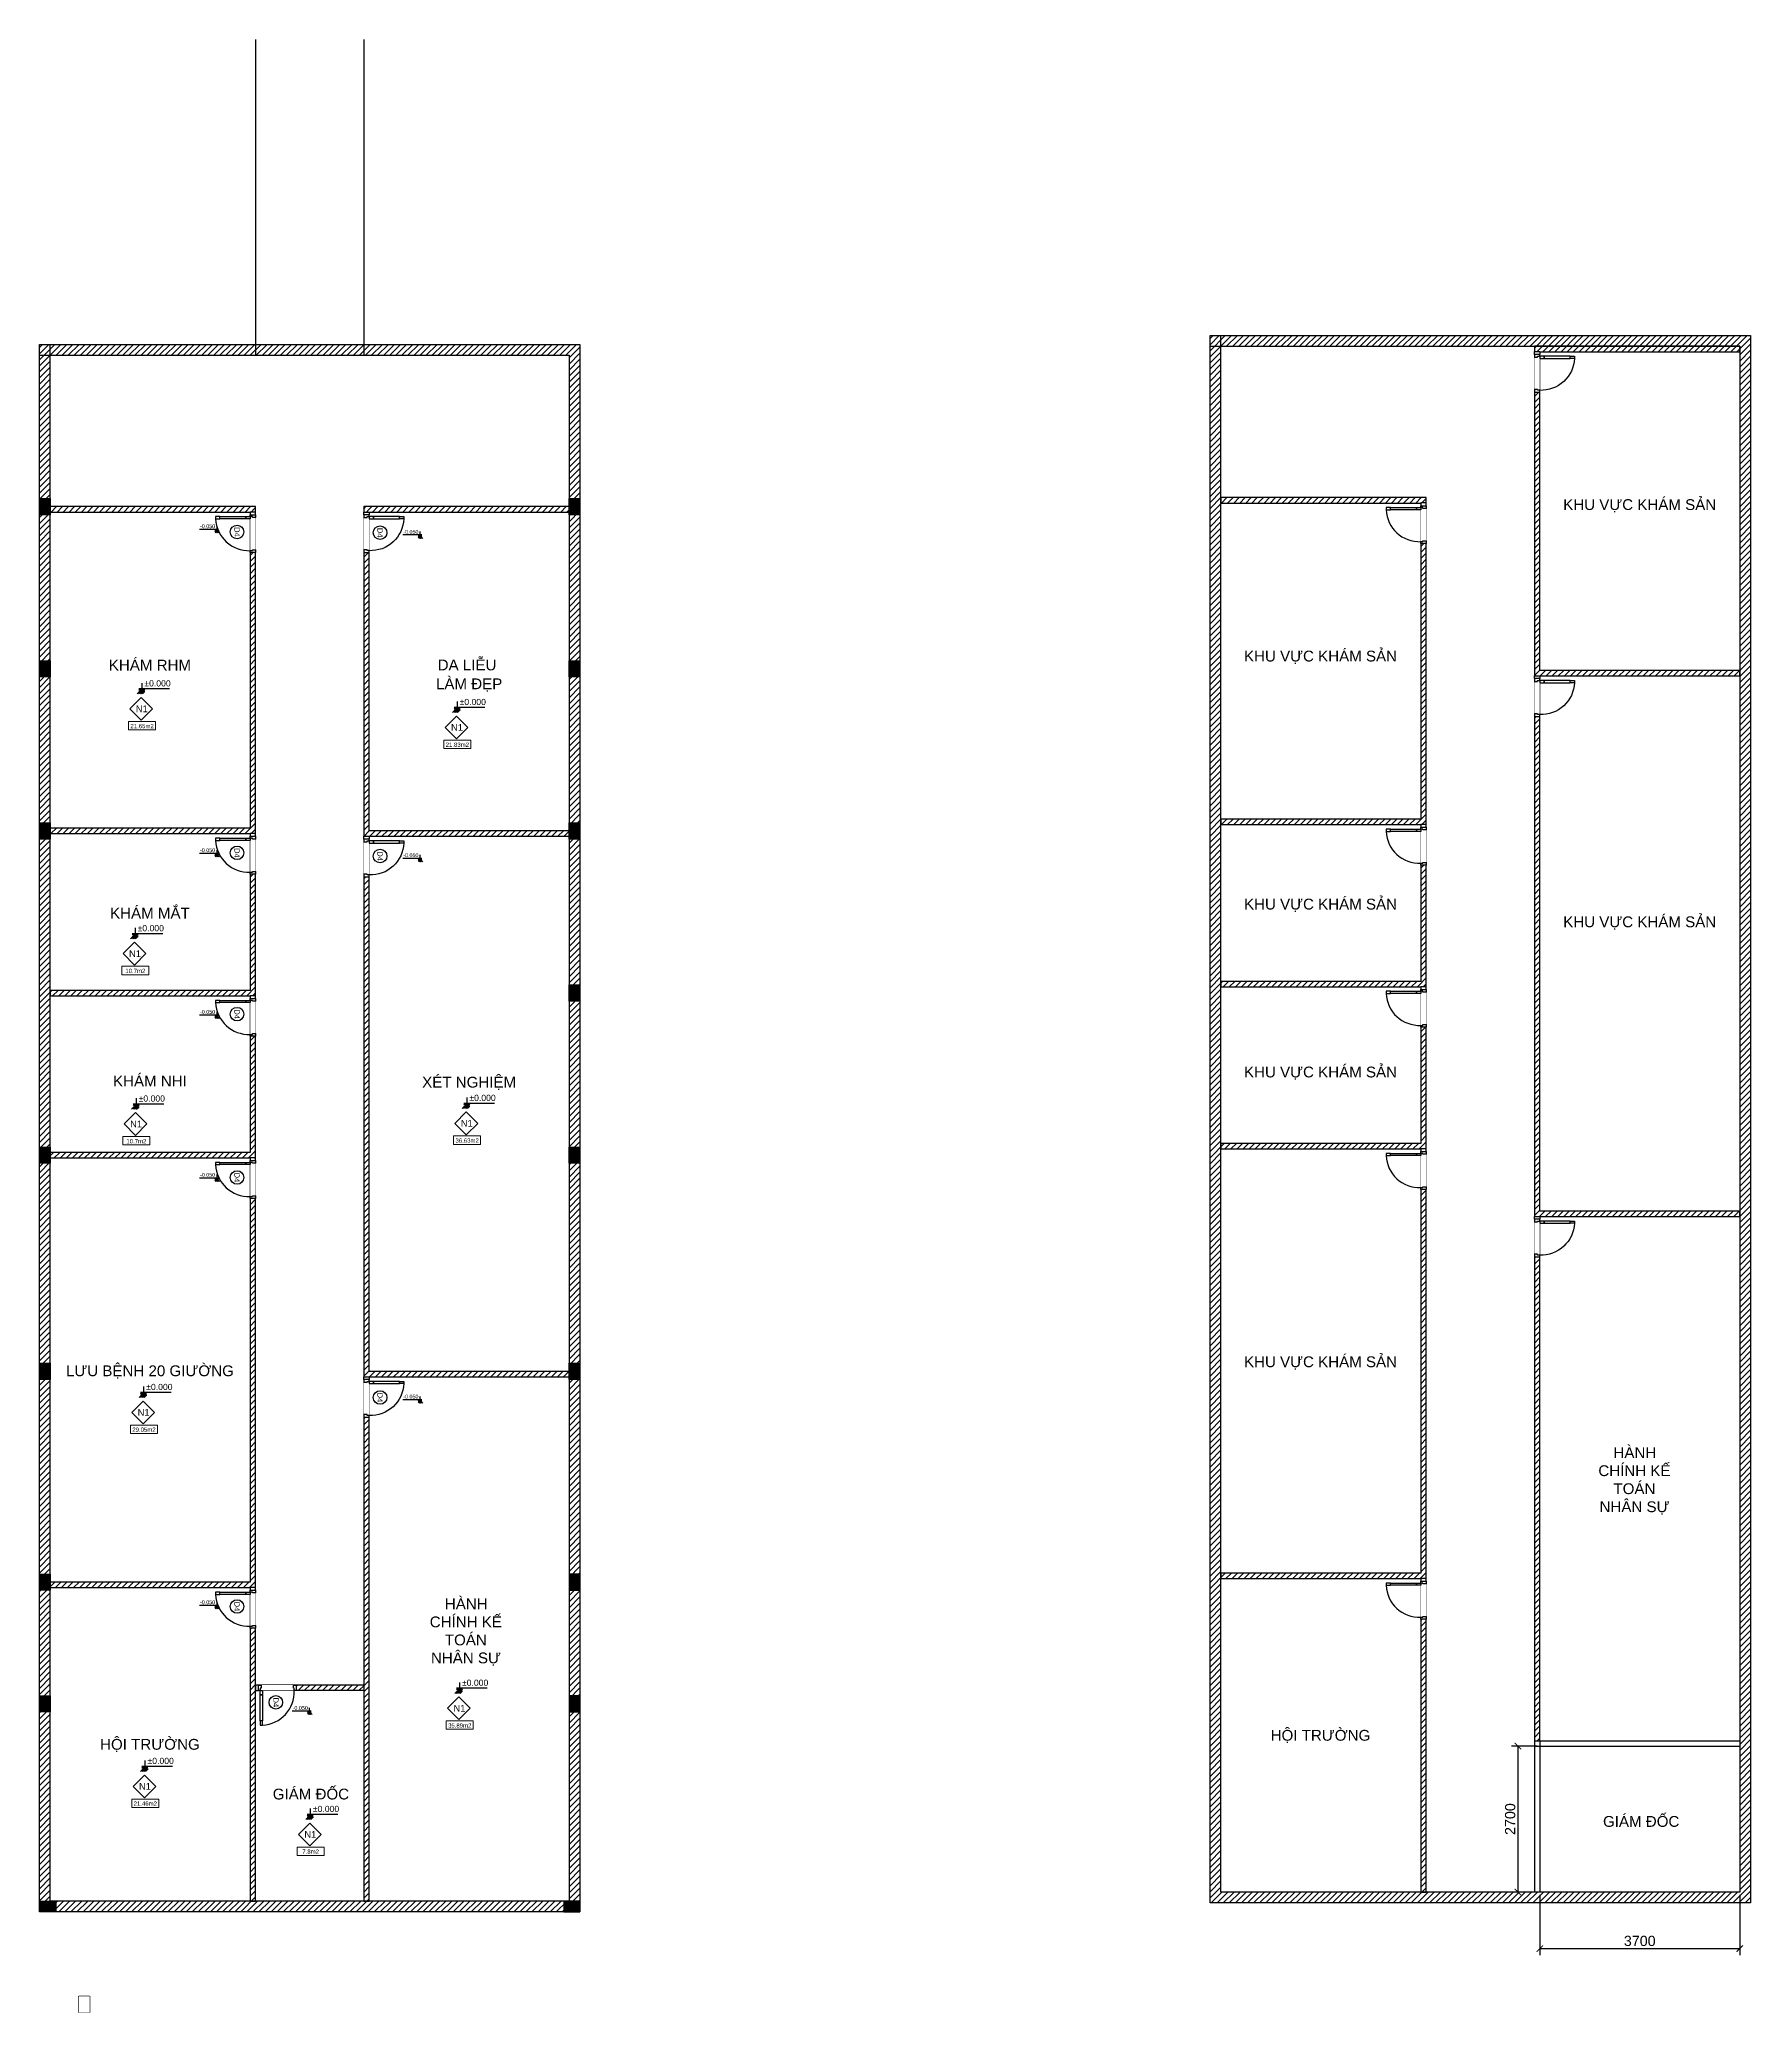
# Model space of a CAD drawing. Header units: millimetres. Extents: x -26398 to 135532, y -376633 to 43268.
# Drawn here: x 103875 to 135532, y -51530 to -15024 of the extents above; entities that cross this region are included whole.
import ezdxf
from ezdxf.enums import TextEntityAlignment as Align

# ---------------------------------------------------------------- set-up
doc = ezdxf.new("R2010")
doc.units = ezdxf.units.MM
doc.linetypes.add('ACAD_ISO02W100', pattern=[15, 12, -3])
for name, color, linetype in [('A-Door', 150, 'Continuous'), ('A5-KICHTHUOC', 251, 'Continuous'), ('cửa', 152, 'Continuous'), ('NT', 1, 'Continuous'), ('trục chia', 160, 'ACAD_ISO02W100'), ('TƯỜNG', 52, 'Continuous')]:
    doc.layers.add(name, color=color, linetype=linetype)
doc.layers.add('A6-GHICHU', color=147, linetype='Continuous', lineweight=20)
doc.styles.add('GHICHU35', font='', dxfattribs={"width": 0.9, "height": 350})
doc.styles.get("Standard").update_dxf_attribs({"font": 'arial.ttf'})
doc.styles.add('TUANH', font='')
doc.styles.get('GHICHU35').set_extended_font_data('VNI-Helve')
doc.styles.get('TUANH').set_extended_font_data('VNI-Helve-Condense', bold=True)
doc.dimstyles.new('dimmatbang', dxfattribs={"dimscale": 70, "dimtxt": 2.7, "dimasz": 1.7, "dimexe": 1.7, "dimexo": 0.7, "dimtad": 1, "dimtoh": 1, "dimdec": 1, "dimtxsty": 'Standard', "dimblk": 'ARCHTICK', "dimcen": 2.5, "dimclrd": 1, "dimclre": 256, "dimadec": 0, "dimazin": 0, "dimtfac": 1, "dimtdec": 1, "dimtmove": 0, "dimatfit": 3, "dimfxl": 1, "dimarcsym": 0})

# ---------------------------------------------------------------- blocks, each defined once
blk = doc.blocks.new('A$C7DB75F4D')
at = {"layer": 'A-Door'}
for points in [[(625, 740), (625, 660), (665, 660), (665, 740)], [(625, 180), (625, 660), (665, 660), (665, 180)], [(35, 100), (35, 60), (50, 60), (50, 50), (50, 0), (0, 0), (0, 100)], [(625, 100), (625, 180), (665, 180), (665, 100)], [(665, 100), (700, 100), (700, 0), (650, 0), (650, 50), (650, 60), (665, 60)]]:
    blk.add_lwpolyline(points, close=True, dxfattribs=at)
at = {"layer": 'NT', "color": 1}
blk.add_arc((650, 125), 616, 92.3278, 182.3278, dxfattribs=at)
blk = doc.blocks.new('CUA (D4)')
blk.add_wipeout([(111640, -24571), (111641, -25321), (111743, -25321), (111743, -24571)]).dxf.layer = 'TƯỜNG'
blk.add_lwpolyline([(111743, -24571), (111743, -24621), (111643, -24621), (111643, -24571)], close=True)
at = {"layer": 'cửa', "xscale": -1, "rotation": 270}
blk.add_blockref('A$C7DB75F4D', (111643, -25321), dxfattribs=at)
blk = doc.blocks.new('_ArchTick')
at = {"color": 0, "linetype": 'ByBlock', "const_width": 0.15}
blk.add_lwpolyline([(-0.5, -0.5), (0.5, 0.5)], dxfattribs=at)
blk = doc.blocks.new('*D3222')
at = {"layer": 'DEFPOINTS', "color": 0, "transparency": 16777216}
for p in [(131632, -46601), (131226, -49301), (131632, -49301)]:
    blk.add_point(p, dxfattribs=at)
at = {"layer": 'TƯỜNG', "lineweight": -2, "transparency": 16777216}
for p, q in [((131583, -46601), (131107, -46601)), ((131583, -49301), (131107, -49301))]:
    blk.add_line(p, q, dxfattribs=at)
at = {"layer": 'TƯỜNG', "color": 1, "lineweight": -2, "transparency": 16777216}
blk.add_line((131226, -46601), (131226, -49301), dxfattribs=at)
at = {"layer": 'TƯỜNG', "color": 1, "lineweight": -2, "transparency": 16777216, "xscale": 119, "yscale": 119, "zscale": 119}
for p, rotation in [((131226, -46601), 90), ((131226, -49301), 270)]:
    blk.add_blockref('_ArchTick', p, dxfattribs=dict(at, rotation=rotation))
at = {"layer": 'TƯỜNG', "color": 0, "transparency": 16777216, "insert": (131085, -47951), "char_height": 189, "attachment_point": 5, "rotation": 90}
blk.add_mtext('2700', dxfattribs=at)
blk = doc.blocks.new('*D3223')
at = {"layer": 'DEFPOINTS', "color": 0, "transparency": 16777216}
for p in [(131632, -49301), (135332, -49301), (135332, -50347)]:
    blk.add_point(p, dxfattribs=at)
at = {"layer": 'TƯỜNG', "lineweight": -2, "transparency": 16777216}
for p, q in [((131632, -49350), (131632, -50466)), ((135332, -49350), (135332, -50466))]:
    blk.add_line(p, q, dxfattribs=at)
at = {"layer": 'TƯỜNG', "color": 1, "lineweight": -2, "transparency": 16777216}
blk.add_line((131632, -50347), (135332, -50347), dxfattribs=at)
at = {"layer": 'TƯỜNG', "color": 1, "lineweight": -2, "transparency": 16777216, "xscale": 119, "yscale": 119, "zscale": 119, "rotation": 180}
blk.add_blockref('_ArchTick', (131632, -50347), dxfattribs=at)
at = {"layer": 'TƯỜNG', "color": 1, "lineweight": -2, "transparency": 16777216, "xscale": 119, "yscale": 119, "zscale": 119}
blk.add_blockref('_ArchTick', (135332, -50347), dxfattribs=at)
at = {"layer": 'TƯỜNG', "color": 0, "transparency": 16777216, "insert": (133482, -50206), "char_height": 189, "attachment_point": 5}
blk.add_mtext('3700', dxfattribs=at)
blk = doc.blocks.new('1-cote nen')
for p, q in [((-91, 102), (828, 102)), ((-2, 0), (-91, 63)), ((-91, 63), (88, 63)), ((90, 0), (-91, 0)), ((-2, 267), (-2, 0)), ((-2, 0), (88, 63)), ((-137, -60), (-77, 0)), ((-99, -60), (-39, 0)), ((-60, -60), (0, 0)), ((-21, -60), (39, 0)), ((17, -60), (77, 0))]:
    blk.add_line(p, q)
at = {"ltscale": 50, "style": 'GHICHU35', "width": 0.9}
blk.add_attdef('%%P0.000', (75, 164), '', height=187, dxfattribs=at)

msp = doc.modelspace()

# ---------------------------------------------------------------- hatches: boundary and pattern name
h = msp.add_hatch(color=1)
h.dxf.hatch_style = 1
h.paths.add_polyline_path([(103874.77, -23517.79), (103874.77, -23817.79), (104074.77, -23817.79), (104074.77, -23517.79)])
h = msp.add_hatch(color=1)
h.dxf.hatch_style = 1
h.paths.add_polyline_path([(113674.77, -23517.79), (113674.77, -23817.79), (113874.77, -23817.79), (113874.77, -23517.79)])
h = msp.add_hatch(color=1)
h.dxf.hatch_style = 1
h.paths.add_polyline_path([(103874.77, -26517.79), (103874.77, -26817.79), (104074.77, -26817.79), (104074.77, -26517.79)])
h = msp.add_hatch(color=1)
h.dxf.hatch_style = 1
h.paths.add_polyline_path([(113674.77, -26517.79), (113674.77, -26817.79), (113874.77, -26817.79), (113874.77, -26517.79)])
h = msp.add_hatch(color=1)
h.dxf.hatch_style = 1
h.paths.add_polyline_path([(103874.77, -29517.79), (103874.77, -29817.79), (104074.77, -29817.79), (104074.77, -29517.79)])
h = msp.add_hatch(color=1)
h.dxf.hatch_style = 1
h.paths.add_polyline_path([(113674.77, -29517.79), (113674.77, -29817.79), (113874.77, -29817.79), (113874.77, -29517.79)])
h = msp.add_hatch(color=1)
h.dxf.hatch_style = 1
h.paths.add_polyline_path([(113674.77, -32517.79), (113674.77, -32817.79), (113874.77, -32817.79), (113874.77, -32517.79)])
h = msp.add_hatch(color=1)
h.dxf.hatch_style = 1
h.paths.add_polyline_path([(103874.77, -35517.79), (103874.77, -35817.79), (104074.77, -35817.79), (104074.77, -35517.79)])
h = msp.add_hatch(color=1)
h.dxf.hatch_style = 1
h.paths.add_polyline_path([(113674.77, -35517.79), (113674.77, -35817.79), (113874.77, -35817.79), (113874.77, -35517.79)])
h = msp.add_hatch(color=1)
h.dxf.hatch_style = 1
h.paths.add_polyline_path([(103874.77, -39517.79), (103874.77, -39817.79), (104074.77, -39817.79), (104074.77, -39517.79)])
h = msp.add_hatch(color=1)
h.dxf.hatch_style = 1
h.paths.add_polyline_path([(113674.77, -39517.79), (113674.77, -39817.79), (113874.77, -39817.79), (113874.77, -39517.79)])
h = msp.add_hatch(color=1)
h.dxf.hatch_style = 1
h.paths.add_polyline_path([(104074.77, -43717.79), (104074.77, -43417.79), (103874.77, -43417.79), (103874.77, -43717.79)])
h = msp.add_hatch(color=1)
h.dxf.hatch_style = 1
h.paths.add_polyline_path([(113874.77, -43717.79), (113874.77, -43417.79), (113674.77, -43417.79), (113674.77, -43717.79)])
h = msp.add_hatch(color=1)
h.dxf.hatch_style = 1
h.paths.add_polyline_path([(103874.77, -45667.79), (103874.77, -45967.79), (104074.77, -45967.79), (104074.77, -45667.79)])
h = msp.add_hatch(color=1)
h.dxf.hatch_style = 1
h.paths.add_polyline_path([(113674.77, -45667.79), (113674.77, -45967.79), (113874.77, -45967.79), (113874.77, -45667.79)])
h = msp.add_hatch(color=1)
h.dxf.hatch_style = 1
h.paths.add_polyline_path([(103874.77, -49667.79), (104174.77, -49667.79), (104174.77, -49467.79), (103874.77, -49467.79)])
h = msp.add_hatch(color=1)
h.dxf.hatch_style = 1
h.paths.add_polyline_path([(113874.77, -49467.79), (113574.77, -49467.79), (113574.77, -49667.79), (113874.77, -49667.79)])
h = msp.add_hatch(color=1)
h.dxf.hatch_style = 1
h.paths.add_polyline_path([(104600.61, -51230.06), (104600.61, -51530.06), (104800.61, -51530.06), (104800.61, -51230.06)])
at = {"layer": 'TƯỜNG'}
h = msp.add_hatch(dxfattribs=at)
h.set_pattern_fill('ANSI31', color=256, scale=25)
h.paths.add_polyline_path([(107874.77, -23667.79), (104074.77, -23667.79), (104074.77, -23767.79), (107774.77, -23767.79), (107774.77, -29617.79), (104074.77, -29617.79), (104074.77, -29717.79), (107774.77, -29717.79), (107774.77, -32617.79), (104074.77, -32617.79), (104074.77, -32717.79), (107774.77, -32717.79), (107774.77, -35617.79), (104074.77, -35617.79), (104074.77, -35717.79), (107774.77, -35717.79), (107774.77, -43567.79), (104074.77, -43567.79), (104074.77, -43667.79), (107774.77, -43667.79), (107774.77, -49467.79), (107874.77, -49467.79), (107874.77, -43667.79), (107874.77, -29667.79)], flags=17)
h.paths.add_polyline_path([(109974.77, -29767.79), (113674.77, -29767.79), (113674.77, -29667.79), (109974.77, -29667.79), (109974.77, -23767.79), (113674.77, -23767.79), (113674.77, -23667.79), (109874.77, -23667.79), (109874.77, -29667.79), (109874.77, -39667.79), (109874.77, -49467.79), (109974.77, -49467.79), (109974.77, -39767.79), (113674.77, -39767.79), (113674.77, -39667.79), (109974.77, -39667.79)], flags=17)
h.paths.add_polyline_path([(104074.77, -20867.79), (103874.77, -20867.79), (103874.77, -49667.79), (113874.77, -49667.79), (113874.77, -20667.79), (104074.77, -20667.79), (104074.77, -20867.79), (113674.77, -20867.79), (113674.77, -49467.79), (104074.77, -49467.79)])
h.paths.add_polyline_path([(104074.77, -20667.79), (103874.77, -20667.79), (103874.77, -20867.79), (104074.77, -20867.79)], flags=17)
h = msp.add_hatch(dxfattribs=at)
h.set_pattern_fill('ANSI31', color=256, scale=25)
h.set_pattern_definition([(45, (21656.85, 166.945), (-56.1266, 56.1266), [])])
h.paths.add_polyline_path([(125731.62, -23500.84), (125731.62, -23600.84), (129431.62, -23600.84), (129431.62, -29450.84), (125731.62, -29450.84), (125731.62, -29550.84), (129431.62, -29550.84), (129431.62, -32450.84), (125731.62, -32450.84), (125731.62, -32550.84), (129431.62, -32550.84), (129431.62, -35450.84), (125731.62, -35450.84), (125731.62, -35550.84), (129431.62, -35550.84), (129431.62, -43400.84), (125731.62, -43400.84), (125731.62, -43500.84), (129431.62, -43500.84), (129431.62, -49300.84), (129531.62, -49300.84), (129531.62, -43500.84), (129531.62, -29500.84), (129531.62, -23500.84)], flags=17)
h.paths.add_polyline_path([(131631.62, -36800.84), (135331.62, -36800.84), (135331.62, -36700.84), (131631.62, -36700.84), (131631.62, -26800.84), (135331.62, -26800.84), (135331.62, -26700.84), (131631.62, -26700.84), (131631.62, -20800.84), (135331.62, -20800.84), (135331.62, -20700.84), (131531.62, -20700.84), (131531.62, -26700.84), (131531.62, -36700.84), (131531.62, -46500.84), (131631.62, -46500.84)], flags=17)
h.paths.add_polyline_path([(125731.62, -20700.84), (125531.62, -20700.84), (125531.62, -49500.84), (135531.62, -49500.84), (135531.62, -20500.84), (125731.62, -20500.84), (125731.62, -20700.84), (135331.62, -20700.84), (135331.62, -49300.84), (125731.62, -49300.84)])
h.paths.add_polyline_path([(125531.62, -20700.84), (125731.62, -20700.84), (125731.62, -20500.84), (125531.62, -20500.84)], flags=17)
h = msp.add_hatch(dxfattribs=at)
h.set_pattern_fill('ANSI31', color=256, scale=25)
h.paths.add_polyline_path([(109874.77, -45467.79), (107874.77, -45467.79), (107874.77, -45567.79), (109874.77, -45567.79)])

# ---------------------------------------------------------------- linework, layer by layer
for points in [[(104074.77, -23817.79), (103874.77, -23817.79), (103874.77, -23517.79), (104074.77, -23517.79)], [(113874.77, -23817.79), (113674.77, -23817.79), (113674.77, -23517.79), (113874.77, -23517.79)], [(104074.77, -26817.79), (103874.77, -26817.79), (103874.77, -26517.79), (104074.77, -26517.79)], [(113874.77, -26817.79), (113674.77, -26817.79), (113674.77, -26517.79), (113874.77, -26517.79)], [(104074.77, -29817.79), (103874.77, -29817.79), (103874.77, -29517.79), (104074.77, -29517.79)], [(113874.77, -29817.79), (113674.77, -29817.79), (113674.77, -29517.79), (113874.77, -29517.79)], [(113874.77, -32817.79), (113674.77, -32817.79), (113674.77, -32517.79), (113874.77, -32517.79)], [(104074.77, -35817.79), (103874.77, -35817.79), (103874.77, -35517.79), (104074.77, -35517.79)], [(113874.77, -35817.79), (113674.77, -35817.79), (113674.77, -35517.79), (113874.77, -35517.79)], [(104074.77, -39817.79), (103874.77, -39817.79), (103874.77, -39517.79), (104074.77, -39517.79)], [(113874.77, -39817.79), (113674.77, -39817.79), (113674.77, -39517.79), (113874.77, -39517.79)], [(103874.77, -43417.79), (104074.77, -43417.79), (104074.77, -43717.79), (103874.77, -43717.79)], [(113874.77, -43417.79), (113674.77, -43417.79), (113674.77, -43717.79), (113874.77, -43717.79)], [(104074.77, -45967.79), (103874.77, -45967.79), (103874.77, -45667.79), (104074.77, -45667.79)], [(113674.77, -45967.79), (113874.77, -45967.79), (113874.77, -45667.79), (113674.77, -45667.79)], [(104174.77, -49467.79), (104174.77, -49667.79), (103874.77, -49667.79), (103874.77, -49467.79)], [(113574.77, -49467.79), (113574.77, -49667.79), (113874.77, -49667.79), (113874.77, -49467.79)], [(104800.61, -51530.06), (104600.61, -51530.06), (104600.61, -51230.06), (104800.61, -51230.06)]]:
    msp.add_lwpolyline(points, close=True)
at = {"layer": 'A6-GHICHU', "ltscale": 0.5}
for points in [[(105758.43, -27619.08), (105968.58, -27408.93), (105758.43, -27198.77), (105548.28, -27408.93)], [(105522.06, -27643.19), (106023.13, -27643.19), (106023.13, -27797.69), (105522.06, -27797.69)], [(111590.83, -27963.73), (111800.98, -27753.57), (111590.83, -27543.42), (111380.67, -27753.57)], [(111354.46, -27987.84), (111855.53, -27987.84), (111855.53, -28142.34), (111354.46, -28142.34)], [(105633.67, -32148.73), (105843.82, -31938.57), (105633.67, -31728.42), (105423.51, -31938.57)], [(105397.3, -32172.84), (105898.36, -32172.84), (105898.36, -32327.34), (105397.3, -32327.34)], [(105652.43, -35300.15), (105862.59, -35089.99), (105652.43, -34879.84), (105442.28, -35089.99)], [(111771.94, -35288.16), (111982.1, -35078.01), (111771.94, -34867.85), (111561.79, -35078.01)], [(105416.07, -35324.26), (105917.13, -35324.26), (105917.13, -35478.76), (105416.07, -35478.76)], [(111535.58, -35312.27), (112036.64, -35312.27), (112036.64, -35466.77), (111535.58, -35466.77)], [(105792.69, -40637.05), (106002.84, -40426.9), (105792.69, -40216.74), (105582.53, -40426.9)], [(105556.32, -40661.16), (106057.39, -40661.16), (106057.39, -40815.66), (105556.32, -40815.66)], [(111634.55, -46110.19), (111844.71, -45900.03), (111634.55, -45689.88), (111424.4, -45900.03)], [(111398.19, -46134.3), (111899.25, -46134.3), (111899.25, -46288.8), (111398.19, -46288.8)], [(105817.07, -47555.62), (106027.23, -47345.47), (105817.07, -47135.31), (105606.92, -47345.47)], [(105580.71, -47579.73), (106081.77, -47579.73), (106081.77, -47734.23), (105580.71, -47734.23)], [(108876.2, -48444.41), (109086.36, -48234.25), (108876.2, -48024.1), (108666.05, -48234.25)], [(108639.84, -48468.51), (109140.9, -48468.51), (109140.9, -48623.02), (108639.84, -48623.02)]]:
    msp.add_lwpolyline(points, close=True, dxfattribs=at)
at = {"layer": 'trục chia'}
for p, q in [((107874.77, -15024.14), (107874.77, -20867.79)), ((109874.77, -15024.14), (109874.77, -20867.79))]:
    msp.add_line(p, q, dxfattribs=at)
at = {"layer": 'TƯỜNG'}
for p, q in [((103874.77, -20667.79), (113874.77, -20667.79)), ((103874.77, -49667.79), (103874.77, -20667.79)), ((104074.77, -49467.79), (104074.77, -20667.79)), ((113874.77, -20667.79), (113874.77, -49667.79)), ((125531.62, -20500.84), (135531.62, -20500.84)), ((125531.62, -49500.84), (125531.62, -20500.84)), ((125531.62, -20700.84), (135331.62, -20700.84)), ((125731.62, -49300.84), (125731.62, -20500.84)), ((135331.62, -20700.84), (135331.62, -49300.84)), ((135531.62, -20500.84), (135531.62, -49500.84)), ((103874.77, -20867.79), (113674.77, -20867.79)), ((113674.77, -20867.79), (113674.77, -49467.79)), ((107874.77, -45467.79), (109874.77, -45467.79)), ((107874.77, -45567.79), (109874.77, -45567.79)), ((131531.62, -46500.84), (135331.62, -46500.84)), ((131531.62, -46500.84), (131531.62, -49300.84)), ((131531.62, -46600.84), (135331.62, -46600.84)), ((131631.62, -46500.84), (131631.62, -49300.84)), ((113674.77, -49467.79), (104074.77, -49467.79)), ((135531.62, -49500.84), (125531.62, -49500.84)), ((135331.62, -49300.84), (125731.62, -49300.84)), ((113874.77, -49667.79), (103874.77, -49667.79))]:
    msp.add_line(p, q, dxfattribs=at)
for points in [[(103874.77, -20667.79), (113874.77, -20667.79), (113874.77, -49667.79), (103874.77, -49667.79)], [(125531.62, -20500.84), (135531.62, -20500.84), (135531.62, -49500.84), (125531.62, -49500.84)], [(135331.62, -26700.84), (131631.62, -26700.84), (131631.62, -20800.84), (135331.62, -20800.84), (135331.62, -20700.84), (131531.62, -20700.84), (131531.62, -26700.84), (131531.62, -36700.84), (131531.62, -46500.84), (131631.62, -46500.84), (131631.62, -36800.84), (135331.62, -36800.84), (135331.62, -36700.84), (131631.62, -36700.84), (131631.62, -26800.84), (135331.62, -26800.84)], [(104074.77, -35717.79), (107774.77, -35717.79), (107774.77, -43567.79), (104074.77, -43567.79), (104074.77, -43667.79), (107774.77, -43667.79), (107774.77, -49467.79), (107874.77, -49467.79), (107874.77, -43667.79), (107874.77, -29667.79), (107874.77, -23667.79), (104074.77, -23667.79), (104074.77, -23767.79), (107774.77, -23767.79), (107774.77, -29617.79), (104074.77, -29617.79), (104074.77, -29717.79), (107774.77, -29717.79), (107774.77, -32617.79), (104074.77, -32617.79), (104074.77, -32717.79), (107774.77, -32717.79), (107774.77, -35617.79), (104074.77, -35617.79)], [(113674.77, -29667.79), (109974.77, -29667.79), (109974.77, -23767.79), (113674.77, -23767.79), (113674.77, -23667.79), (109874.77, -23667.79), (109874.77, -29667.79), (109874.77, -39667.79), (109874.77, -49467.79), (109974.77, -49467.79), (109974.77, -39767.79), (113674.77, -39767.79), (113674.77, -39667.79), (109974.77, -39667.79), (109974.77, -29767.79), (113674.77, -29767.79)], [(125731.62, -35550.84), (129431.62, -35550.84), (129431.62, -43400.84), (125731.62, -43400.84), (125731.62, -43500.84), (129431.62, -43500.84), (129431.62, -49300.84), (129531.62, -49300.84), (129531.62, -43500.84), (129531.62, -29500.84), (129531.62, -23500.84), (125731.62, -23500.84), (125731.62, -23600.84), (129431.62, -23600.84), (129431.62, -29450.84), (125731.62, -29450.84), (125731.62, -29550.84), (129431.62, -29550.84), (129431.62, -32450.84), (125731.62, -32450.84), (125731.62, -32550.84), (129431.62, -32550.84), (129431.62, -35450.84), (125731.62, -35450.84)]]:
    msp.add_lwpolyline(points, close=True, dxfattribs=at)

# ---------------------------------------------------------------- block references
at = {"layer": 'A5-KICHTHUOC', "ltscale": 0.5}
ref = msp.add_blockref('1-cote nen', (105768.64, -27096.04), dxfattribs=dict(at, xscale=0.61735318627815, yscale=0.61735318627815, zscale=0.61735318627815))
ref.add_attrib('%%P0.000', '%%P0.000', (105815.23, -26994.82), dxfattribs={"layer": '0', "color": 4, "ltscale": 50, "height": 114.325})
ref = msp.add_blockref('1-cote nen', (111601.04, -27440.68), dxfattribs=dict(at, xscale=0.61735318627815, yscale=0.61735318627815, zscale=0.61735318627815))
ref.add_attrib('%%P0.000', '%%P0.000', (111647.63, -27339.47), dxfattribs={"layer": '0', "color": 4, "ltscale": 50, "height": 114.325})
ref = msp.add_blockref('1-cote nen', (105643.88, -31625.68), dxfattribs=dict(at, xscale=0.61735318627815, yscale=0.61735318627815, zscale=0.61735318627815))
ref.add_attrib('%%P0.000', '%%P0.000', (105690.47, -31524.47), dxfattribs={"layer": '0', "color": 4, "ltscale": 50, "height": 114.325})
ref = msp.add_blockref('1-cote nen', (105662.64, -34777.1), dxfattribs=dict(at, xscale=0.61735318627815, yscale=0.61735318627815, zscale=0.61735318627815))
ref.add_attrib('%%P0.000', '%%P0.000', (105709.24, -34675.89), dxfattribs={"layer": '0', "color": 4, "ltscale": 50, "height": 114.325})
ref = msp.add_blockref('1-cote nen', (111782.16, -34765.11), dxfattribs=dict(at, xscale=0.61735318627815, yscale=0.61735318627815, zscale=0.61735318627815))
ref.add_attrib('%%P0.000', '%%P0.000', (111828.75, -34663.9), dxfattribs={"layer": '0', "color": 4, "ltscale": 50, "height": 114.325})
ref = msp.add_blockref('1-cote nen', (105802.9, -40114), dxfattribs=dict(at, xscale=0.61735318627815, yscale=0.61735318627815, zscale=0.61735318627815))
ref.add_attrib('%%P0.000', '%%P0.000', (105849.49, -40012.79), dxfattribs={"layer": '0', "color": 4, "ltscale": 50, "height": 114.325})
ref = msp.add_blockref('1-cote nen', (111644.76, -45587.14), dxfattribs=dict(at, xscale=0.61735318627815, yscale=0.61735318627815, zscale=0.61735318627815))
ref.add_attrib('%%P0.000', '%%P0.000', (111691.35, -45485.93), dxfattribs={"layer": '0', "color": 4, "ltscale": 50, "height": 114.325})
ref = msp.add_blockref('1-cote nen', (105827.28, -47032.57), dxfattribs=dict(at, xscale=0.61735318627815, yscale=0.61735318627815, zscale=0.61735318627815))
ref.add_attrib('%%P0.000', '%%P0.000', (105873.88, -46931.36), dxfattribs={"layer": '0', "color": 4, "ltscale": 50, "height": 114.325})
ref = msp.add_blockref('1-cote nen', (108886.42, -47921.36), dxfattribs=dict(at, xscale=0.61735318627815, yscale=0.61735318627815, zscale=0.61735318627815))
ref.add_attrib('%%P0.000', '%%P0.000', (108933.01, -47820.15), dxfattribs={"layer": '0', "color": 4, "ltscale": 50, "height": 114.325})

# ---------------------------------------------------------------- texts
for s, p in [('KHU VỰC KHÁM SẢN', (133480.94, -23630.06)), ('KHU VỰC KHÁM SẢN', (127575.3, -26432.82)), ('KHÁM RHM', (105918.44, -26599.76)), ('DA LIỄU ', (111824.08, -26597)), ('LÀM ĐẸP', (111824.08, -26946.73)), ('KHÁM MẮT', (105918.44, -31188.94)), ('KHU VỰC KHÁM SẢN', (127575.3, -31021.99)), ('KHU VỰC KHÁM SẢN', (133480.94, -31349.86)), ('KHÁM NHI', (105918.44, -34295.36)), ('XÉT NGHIỆM', (111824.08, -34316.81)), ('KHU VỰC KHÁM SẢN', (127575.3, -34128.41)), ('KHU VỰC KHÁM SẢN', (127575.3, -39489.65)), ('LƯU BỆNH 20 GIƯỜNG', (105918.44, -39656.6)), ('HỘI TRƯỜNG', (127575.3, -46400.84)), ('HỘI TRƯỜNG', (105918.44, -46567.79)), ('GIÁM ĐỐC', (108896.98, -47488.02)), ('GIÁM ĐỐC', (133508.42, -47994.3))]:
    msp.add_text(s, height=200).set_placement(p, align=Align.MIDDLE_CENTER)
at = {"char_height": 200, "attachment_point": 1}
for insert in [(132624.01, -41071.5), (111003.4, -43868.83)]:
    msp.add_mtext_dynamic_manual_height_columns('\\pi371.54312;{\\fArial|b0|i0|c163|p34;HÀNH \\P\\pi91.87055;CHÍNH KẾ \\P\\pi371.61134;TOÁN \\P\\pi114.10793;NHÂN SỰ}', width=1489.8802, gutter_width=1000, heights=[0], dxfattribs=dict(at, insert=insert))
at = {"layer": 'A6-GHICHU', "ltscale": 0.5, "attachment_point": 5, "style": 'TUANH'}
for s, insert, char_height in [('{\\fArial|b0|i0|c0|p34;N1}', (105767.77, -27408.68), 123.835), ('{\\fArial|b0|i0|c163|p34;21\\fArial|b0|i0|c0|p34;.\\fArial|b0|i0|c163|p34;6\\fArial|b0|i0|c0|p34;5m2}', (105773.96, -27728.44), 79.5593), ('{\\fArial|b0|i0|c0|p34;N1}', (111600.17, -27753.33), 123.835), ('{\\fArial|b0|i0|c163|p34;21\\fArial|b0|i0|c0|p34;.\\fArial|b0|i0|c163|p34;83\\fArial|b0|i0|c0|p34;m2}', (111606.35, -28073.08), 79.5593), ('{\\fArial|b0|i0|c0|p34;N1}', (105643.01, -31938.33), 123.835), ('{\\fArial|b0|i0|c0|p34;10.7m2}', (105649.19, -32258.08), 79.5593), ('{\\fArial|b0|i0|c0|p34;N1}', (105661.78, -35089.75), 123.835), ('{\\fArial|b0|i0|c0|p34;N1}', (111781.29, -35077.76), 123.835), ('{\\fArial|b0|i0|c0|p34;10.7m2}', (105667.96, -35409.5), 79.5593), ('{\\fArial|b0|i0|c163|p34;36\\fArial|b0|i0|c0|p34;.\\fArial|b0|i0|c163|p34;63\\fArial|b0|i0|c0|p34;m2}', (111787.47, -35397.52), 79.5593), ('{\\fArial|b0|i0|c0|p34;N1}', (105802.03, -40426.65), 123.835), ('{\\fArial|b0|i0|c163|p34;29\\fArial|b0|i0|c0|p34;.\\fArial|b0|i0|c163|p34;0\\fArial|b0|i0|c0|p34;5m2}', (105808.21, -40746.41), 79.5593), ('{\\fArial|b0|i0|c0|p34;N1}', (111643.89, -45899.79), 123.835), ('{\\fArial|b0|i0|c163|p34;35.\\fArial|b0|i0|c0|p34;89m2}', (111650.08, -46219.54), 79.5593), ('{\\fArial|b0|i0|c0|p34;N1}', (105826.41, -47345.22), 123.835), ('{\\fArial|b0|i0|c0|p34;21.46m2}', (105832.6, -47664.98), 79.5593), ('{\\fArial|b0|i0|c0|p34;N1}', (108885.55, -48234.01), 123.835), ('{\\fArial|b0|i0|c0|p34;7.8m2}', (108891.73, -48553.76), 79.5593)]:
    msp.add_mtext(s, dxfattribs=dict(at, insert=insert, char_height=char_height))

# ---------------------------------------------------------------- dimensions: what is measured, and where the dimension line sits
at = {"layer": 'TƯỜNG'}
dim = msp.add_linear_dim(base=(131225.57, -49300.84), p1=(131631.62, -46600.84), p2=(131631.62, -49300.84), angle=90, dimstyle='dimmatbang', dxfattribs=at)
dim.commit()
dim.dimension.update_dxf_attribs({"geometry": '*D3222', "text_midpoint": (131085.32, -47950.84)})
dim = msp.add_linear_dim(base=(135331.62, -50346.61), p1=(131631.62, -49300.84), p2=(135331.62, -49300.84), dimstyle='dimmatbang', dxfattribs=at)
dim.commit()
dim.dimension.update_dxf_attribs({"geometry": '*D3223', "text_midpoint": (133481.62, -50206.3)})

# ---------------------------------------------------------------- next in the draw order: block references
for p in [(19889.11, 3770.51), (-1767.74, 803.56), (19889.11, -2229.49), (-1767.74, -5196.44), (19889.11, -12229.49), (-1767.74, -15196.44)]:
    msp.add_blockref('CUA (D4)', p, dxfattribs=at)
at = {"layer": 'TƯỜNG', "xscale": -1}
for p in [(241174.13, 970.51), (219517.28, 803.56), (241174.13, -4979.49), (219517.28, -5146.44), (219517.28, -8146.44), (241174.13, -7979.49), (219517.28, -11146.44), (241174.13, -10979.49), (219517.28, -19096.44), (241174.13, -18929.49)]:
    msp.add_blockref('CUA (D4)', p, dxfattribs=at)
at = {"layer": 'TƯỜNG', "xscale": -1, "rotation": 90}
msp.add_blockref('CUA (D4)', (83303.42, 66171.97), dxfattribs=at)

# ---------------------------------------------------------------- next in the draw order: wipeouts: each hides what was drawn before it
msp.add_wipeout([(104600.61, -51230.06), (104800.61, -51230.06), (104800.61, -51530.06), (104600.61, -51530.06)]).dxf.layer = 'TƯỜNG'

# ---------------------------------------------------------------- next in the draw order: linework, layer by layer
for centre in [(107530.5, -24135.99), (110176.93, -24149.9), (107530.5, -30072.89), (110176.93, -30133.38), (107530.5, -33057.15), (107530.5, -36079.37), (110176.93, -40150.08), (107530.5, -44017.1), (108248.76, -45791.14)]:
    msp.add_circle(centre, 125.19)

# ---------------------------------------------------------------- next in the draw order: block references
at = {"layer": 'A5-KICHTHUOC', "ltscale": 0.5}
ref = msp.add_blockref('1-cote nen', (107152.73, -24129.3), dxfattribs=dict(at, xscale=-0.3822541714018616, yscale=0.3822541714018616, zscale=0.3822541714018616))
ref.add_attrib('%%P0.000', '-0.050', (106845.07, -24066.63), dxfattribs={"layer": '0', "color": 4, "ltscale": 50, "height": 70.788})
ref = msp.add_blockref('1-cote nen', (110913.42, -24231.45), dxfattribs=dict(at, xscale=-0.3822541714018616, yscale=0.3822541714018616, zscale=0.3822541714018616))
ref.add_attrib('%%P0.000', '-0.050', (110605.76, -24168.78), dxfattribs={"layer": '0', "color": 4, "ltscale": 50, "height": 70.788})
ref = msp.add_blockref('1-cote nen', (107152.73, -30123.3), dxfattribs=dict(at, xscale=-0.3822541714018616, yscale=0.3822541714018616, zscale=0.3822541714018616))
ref.add_attrib('%%P0.000', '-0.050', (106845.07, -30060.63), dxfattribs={"layer": '0', "color": 4, "ltscale": 50, "height": 70.788})
ref = msp.add_blockref('1-cote nen', (110913.42, -30214.93), dxfattribs=dict(at, xscale=-0.3822541714018616, yscale=0.3822541714018616, zscale=0.3822541714018616))
ref.add_attrib('%%P0.000', '-0.050', (110605.76, -30152.26), dxfattribs={"layer": '0', "color": 4, "ltscale": 50, "height": 70.788})
ref = msp.add_blockref('1-cote nen', (107152.73, -33115.35), dxfattribs=dict(at, xscale=-0.3822541714018616, yscale=0.3822541714018616, zscale=0.3822541714018616))
ref.add_attrib('%%P0.000', '-0.050', (106845.07, -33052.68), dxfattribs={"layer": '0', "color": 4, "ltscale": 50, "height": 70.788})
ref = msp.add_blockref('1-cote nen', (107152.73, -36129.38), dxfattribs=dict(at, xscale=-0.3822541714018616, yscale=0.3822541714018616, zscale=0.3822541714018616))
ref.add_attrib('%%P0.000', '-0.050', (106845.07, -36066.71), dxfattribs={"layer": '0', "color": 4, "ltscale": 50, "height": 70.788})
ref = msp.add_blockref('1-cote nen', (110913.42, -40231.64), dxfattribs=dict(at, xscale=-0.3822541714018616, yscale=0.3822541714018616, zscale=0.3822541714018616))
ref.add_attrib('%%P0.000', '-0.050', (110605.76, -40168.97), dxfattribs={"layer": '0', "color": 4, "ltscale": 50, "height": 70.788})
ref = msp.add_blockref('1-cote nen', (107152.73, -44037.3), dxfattribs=dict(at, xscale=-0.3822541714018616, yscale=0.3822541714018616, zscale=0.3822541714018616))
ref.add_attrib('%%P0.000', '-0.050', (106845.07, -43974.63), dxfattribs={"layer": '0', "color": 4, "ltscale": 50, "height": 70.788})
ref = msp.add_blockref('1-cote nen', (108866.63, -45993.51), dxfattribs=dict(at, xscale=-0.3822541714018616, yscale=0.3822541714018616, zscale=0.3822541714018616))
ref.add_attrib('%%P0.000', '-0.050', (108558.98, -45930.84), dxfattribs={"layer": '0', "color": 4, "ltscale": 50, "height": 70.788})

# ---------------------------------------------------------------- next in the draw order: texts
at = {"layer": 'TƯỜNG'}
for p in [(107530.5, -24135.99), (110176.93, -24149.9), (107530.5, -30072.89), (110176.93, -30133.38), (107530.5, -33057.15), (107530.5, -36079.37), (110176.93, -40150.08), (107530.5, -44017.1), (108248.76, -45791.14)]:
    msp.add_text('D4', height=100.154, rotation=270, dxfattribs=at).set_placement(p, align=Align.MIDDLE_CENTER)

doc.saveas('drawing.dxf')
